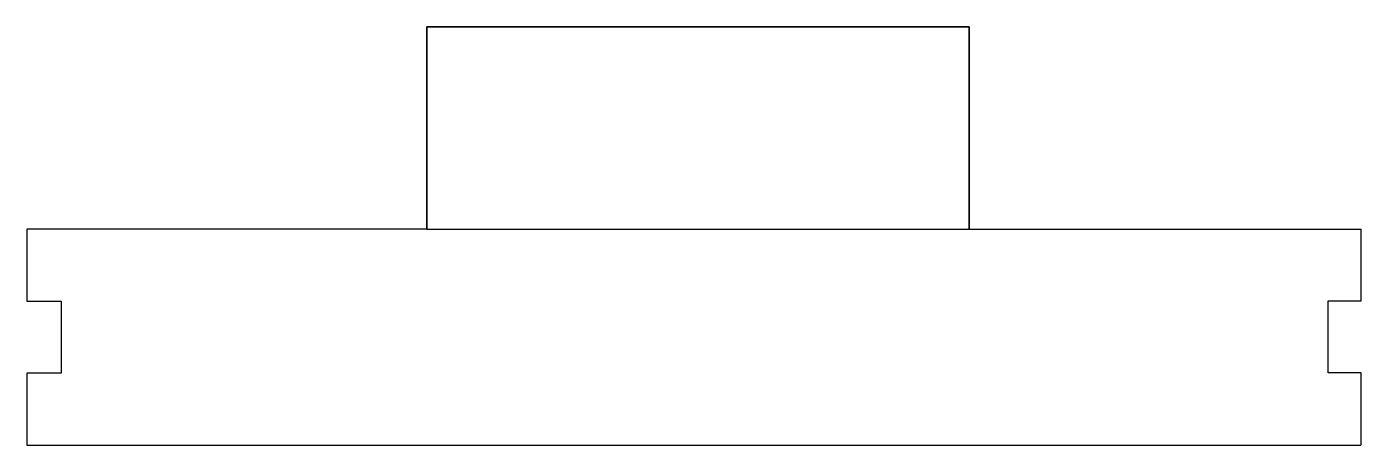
# Model space of a CAD drawing. Header units: millimetres. Extents: x -62 to 61, y 78 to 117.
import ezdxf

# ---------------------------------------------------------------- set-up
doc = ezdxf.new("R2010")
doc.units = ezdxf.units.MM
doc.layers.get('0').update_dxf_attribs({"linetype": 'CONTINUOUS'})

msp = doc.modelspace()

# ---------------------------------------------------------------- linework, layer by layer
for p, q in [((-25, 98.27), (-25, 117)), ((-25, 117), (25.17, 117)), ((25.17, 117), (25.17, 98.27)), ((-62, 98.27), (-62, 91.6)), ((-25, 98.27), (-62, 98.27)), ((25.17, 98.27), (61.43, 98.27)), ((61.43, 91.65), (61.43, 98.27)), ((-62, 91.6), (-58.8, 91.6)), ((-58.8, 91.6), (-58.8, 84.94)), ((58.35, 84.98), (58.35, 91.65)), ((58.35, 91.65), (61.43, 91.65)), ((-62, 84.94), (-62, 78.27)), ((-58.8, 84.94), (-62, 84.94)), ((61.43, 84.98), (58.35, 84.98)), ((61.43, 78.27), (61.43, 84.98)), ((-62, 78.27), (61.39, 78.27))]:
    msp.add_line(p, q)
msp.add_lwpolyline([(-25, 117), (-25, 98.27), (25.17, 98.27), (25.17, 117)], close=True)

doc.saveas('drawing.dxf')
